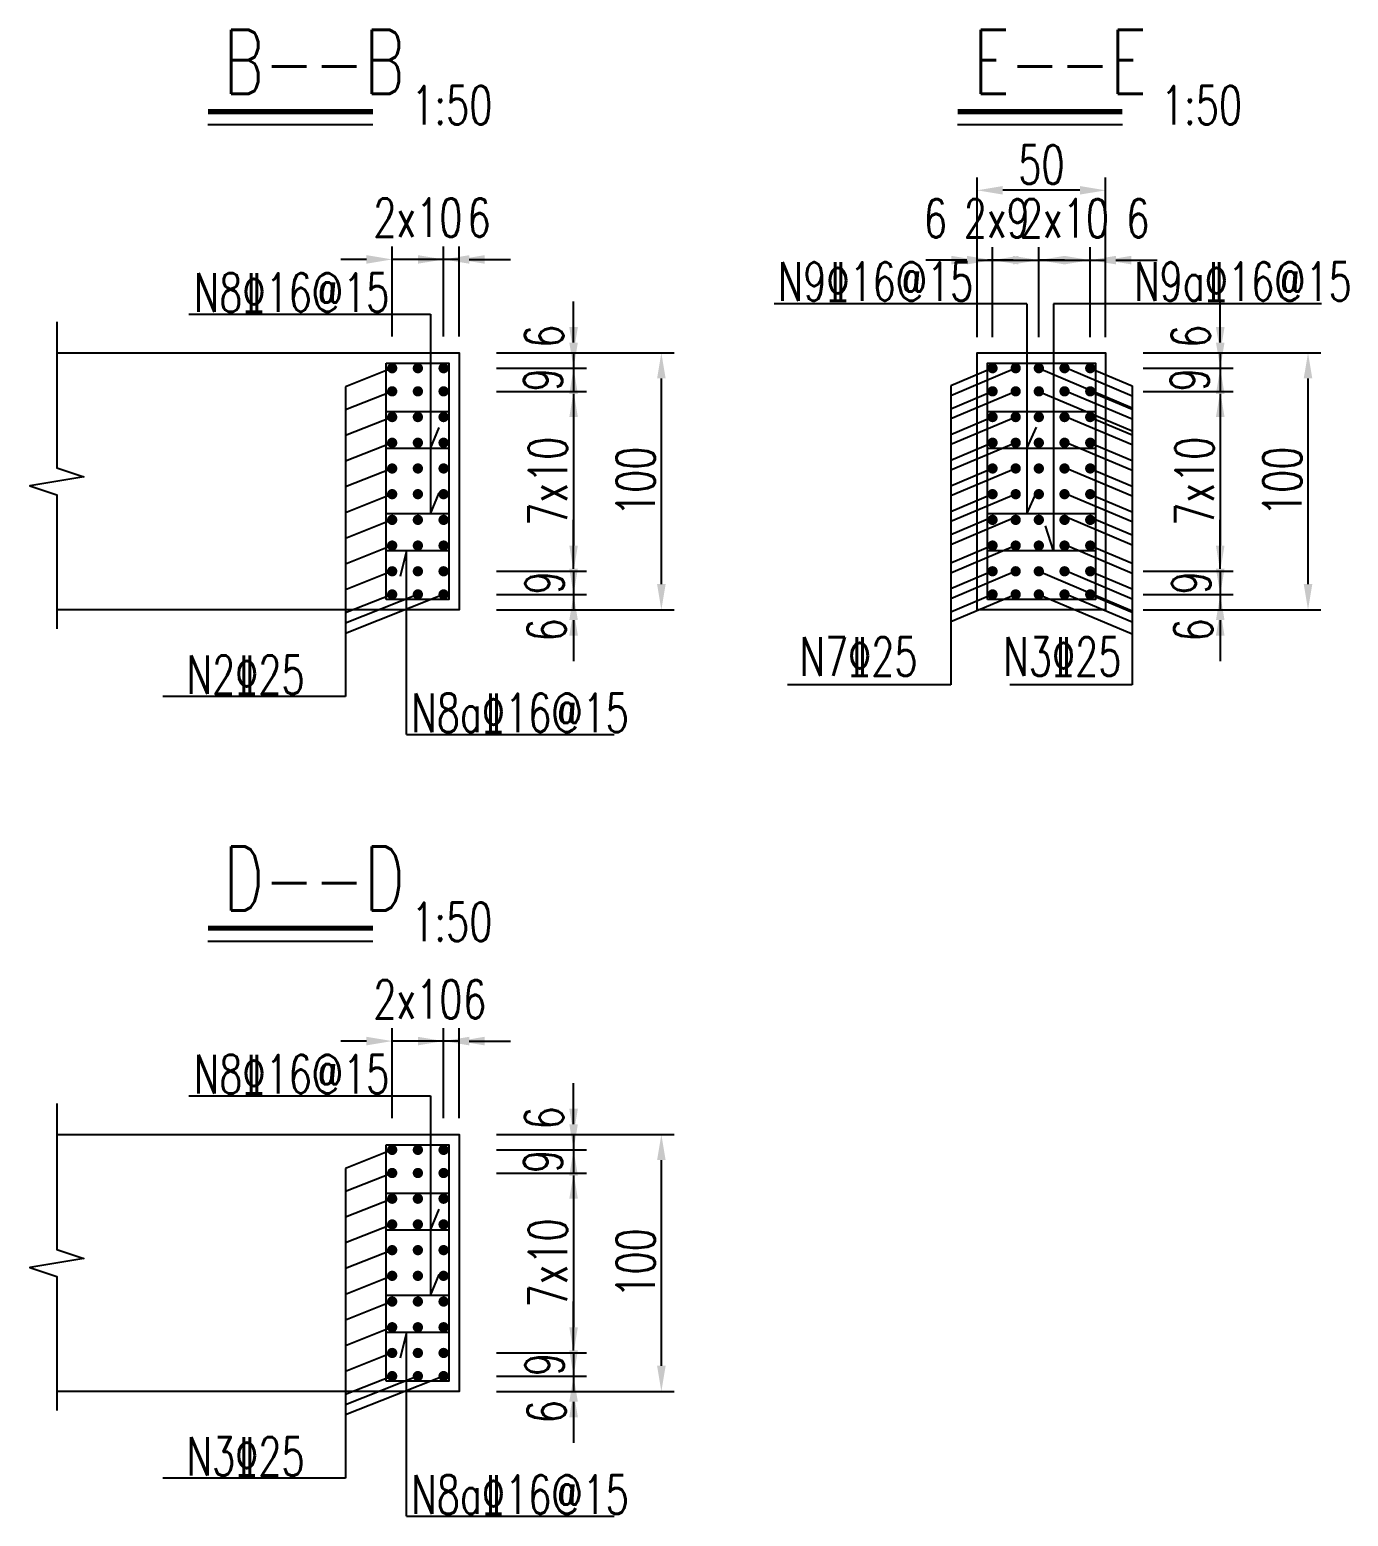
# Model space of a CAD drawing. Header units: millimetres. Extents: x -11227 to 5325, y -353 to 12034.
# Drawn here: x 825 to 1338, y 423 to 1001 of the extents above; entities that cross this region are included whole.
import ezdxf

# ---------------------------------------------------------------- set-up
doc = ezdxf.new("R2010")
doc.units = ezdxf.units.MM
for name, color, linetype in [('文字', 7, 'Continuous'), ('标注', 7, 'Continuous'), ('次轮廓线', 7, 'Continuous'), ('钢筋', 1, 'Continuous')]:
    doc.layers.add(name, color=color, linetype=linetype)
doc.styles.get("Standard").update_dxf_attribs({"font": 'simplex1.shx', "width": 0.7, "bigfont": 'hztxt.shx'})
doc.dimstyles.new('50', dxfattribs={"dimscale": 5, "dimtxt": 3, "dimasz": 2, "dimexe": 1, "dimexo": 1, "dimgap": 0.5, "dimtad": 1, "dimdec": 1, "dimzin": 12, "dimdsep": 46, "dimtxsty": 'Standard', "dimcen": 0.5, "dimclrd": 256, "dimclre": 256, "dimclrt": 256, "dimadec": 1, "dimazin": 2, "dimtfac": 1, "dimtdec": 1, "dimtmove": 2, "dimatfit": 3, "dimfxl": 0, "dimtolj": 1, "dimtzin": 0, "dimlwd": -1, "dimlwe": -1, "dimarcsym": 0})

# ---------------------------------------------------------------- blocks, each defined once
blk = doc.blocks.new('点筋')
at = {"layer": '钢筋', "const_width": 2}
blk.add_lwpolyline([(-1, 0, 1), (1, 0, 1)], format="xyb", close=True, dxfattribs=at)
blk = doc.blocks.new('*D50')
at = {"layer": 'Defpoints', "color": 0}
for p in [(986.1, 911.56), (992.1, 875.25), (986.1, 869.25)]:
    blk.add_point(p, dxfattribs=at)
at = {"layer": '标注'}
for p, q in [((986.1, 881.56), (986.1, 916.56)), ((992.1, 881.56), (992.1, 916.56)), ((976.1, 911.56), (966.1, 911.56)), ((992.1, 911.56), (986.1, 911.56)), ((1002.1, 911.56), (1012.1, 911.56))]:
    blk.add_line(p, q, dxfattribs=at)
for points in [[(976.1, 913.23), (976.1, 909.9), (986.1, 911.56)], [(1002.1, 913.23), (1002.1, 909.9), (992.1, 911.56)]]:
    blk.add_solid(points, dxfattribs=at)
at = {"layer": '标注', "insert": (999.88, 927.81), "char_height": 15, "attachment_point": 5}
blk.add_mtext('\\A1;6', dxfattribs=at)
blk = doc.blocks.new('*D51')
at = {"layer": 'Defpoints', "color": 0}
for p in [(966.1, 911.56), (966.1, 869.25), (986.1, 869.25)]:
    blk.add_point(p, dxfattribs=at)
at = {"layer": '标注'}
for p, q in [((966.1, 881.56), (966.1, 916.56)), ((986.1, 881.56), (986.1, 916.56)), ((956.1, 911.56), (946.1, 911.56)), ((986.1, 911.56), (966.1, 911.56)), ((996.1, 911.56), (1006.1, 911.56))]:
    blk.add_line(p, q, dxfattribs=at)
for points in [[(956.1, 913.23), (956.1, 909.9), (966.1, 911.56)], [(996.1, 913.23), (996.1, 909.9), (986.1, 911.56)]]:
    blk.add_solid(points, dxfattribs=at)
at = {"layer": '标注', "insert": (976.1, 927.81), "char_height": 15, "attachment_point": 5}
blk.add_mtext('\\A1;2x10', dxfattribs=at)
blk = doc.blocks.new('*D48')
at = {"layer": 'Defpoints', "color": 0}
for p in [(992.1, 875.25), (986.1, 869.25), (1036.67, 869.25)]:
    blk.add_point(p, dxfattribs=at)
at = {"layer": '标注'}
for p, q in [((1036.67, 885.25), (1036.67, 895.25)), ((1006.67, 875.25), (1041.67, 875.25)), ((1036.67, 875.25), (1036.67, 869.25)), ((1006.67, 869.25), (1041.67, 869.25)), ((1036.67, 859.25), (1036.67, 849.25))]:
    blk.add_line(p, q, dxfattribs=at)
for points in [[(1035, 885.25), (1038.33, 885.25), (1036.67, 875.25)], [(1035, 859.25), (1038.33, 859.25), (1036.67, 869.25)]]:
    blk.add_solid(points, dxfattribs=at)
at = {"layer": '标注', "insert": (1025.24, 881.65), "char_height": 15, "attachment_point": 5, "rotation": 90}
blk.add_mtext('\\A1;6', dxfattribs=at)
blk = doc.blocks.new('*D52')
at = {"layer": 'Defpoints', "color": 0}
for p in [(986.1, 869.25), (986.1, 860.25), (1036.67, 860.25)]:
    blk.add_point(p, dxfattribs=at)
at = {"layer": '标注'}
for p, q in [((1036.67, 879.25), (1036.67, 889.25)), ((1006.67, 869.25), (1041.67, 869.25)), ((1036.67, 869.25), (1036.67, 860.25)), ((1006.67, 860.25), (1041.67, 860.25)), ((1036.67, 850.25), (1036.67, 840.25))]:
    blk.add_line(p, q, dxfattribs=at)
for points in [[(1035, 879.25), (1038.33, 879.25), (1036.67, 869.25)], [(1035, 850.25), (1038.33, 850.25), (1036.67, 860.25)]]:
    blk.add_solid(points, dxfattribs=at)
at = {"layer": '标注', "insert": (1024.78, 864.75), "char_height": 15, "attachment_point": 5, "rotation": 90}
blk.add_mtext('\\A1;9', dxfattribs=at)
blk = doc.blocks.new('*D53')
at = {"layer": 'Defpoints', "color": 0}
for p in [(986.1, 860.25), (986.1, 790.25), (1036.67, 790.25)]:
    blk.add_point(p, dxfattribs=at)
at = {"layer": '标注'}
for p, q in [((1006.67, 860.25), (1041.67, 860.25)), ((1036.67, 850.25), (1036.67, 800.25)), ((1006.67, 790.25), (1041.67, 790.25))]:
    blk.add_line(p, q, dxfattribs=at)
for points in [[(1035, 850.25), (1038.33, 850.25), (1036.67, 860.25)], [(1035, 800.25), (1038.33, 800.25), (1036.67, 790.25)]]:
    blk.add_solid(points, dxfattribs=at)
at = {"layer": '标注', "insert": (1026.67, 825.25), "char_height": 15, "attachment_point": 5, "rotation": 90}
blk.add_mtext('\\A1;7x10', dxfattribs=at)
blk = doc.blocks.new('*D54')
at = {"layer": 'Defpoints', "color": 0}
for p in [(986.1, 790.25), (986.1, 781.25), (1036.67, 781.25)]:
    blk.add_point(p, dxfattribs=at)
at = {"layer": '标注'}
for p, q in [((1036.67, 800.25), (1036.67, 810.25)), ((1006.67, 790.25), (1041.67, 790.25)), ((1036.67, 790.25), (1036.67, 781.25)), ((1006.67, 781.25), (1041.67, 781.25)), ((1036.67, 771.25), (1036.67, 761.25))]:
    blk.add_line(p, q, dxfattribs=at)
for points in [[(1035, 800.25), (1038.33, 800.25), (1036.67, 790.25)], [(1035, 771.25), (1038.33, 771.25), (1036.67, 781.25)]]:
    blk.add_solid(points, dxfattribs=at)
at = {"layer": '标注', "insert": (1025.39, 785.75), "char_height": 15, "attachment_point": 5, "rotation": 90}
blk.add_mtext('\\A1;9', dxfattribs=at)
blk = doc.blocks.new('*D55')
at = {"layer": 'Defpoints', "color": 0}
for p in [(986.1, 781.25), (992.1, 775.25), (1036.67, 775.25)]:
    blk.add_point(p, dxfattribs=at)
at = {"layer": '标注'}
for p, q in [((1036.67, 791.25), (1036.67, 801.25)), ((1006.67, 781.25), (1041.67, 781.25)), ((1036.67, 781.25), (1036.67, 775.25)), ((1006.67, 775.25), (1041.67, 775.25)), ((1036.67, 765.25), (1036.67, 755.25))]:
    blk.add_line(p, q, dxfattribs=at)
for points in [[(1035, 791.25), (1038.33, 791.25), (1036.67, 781.25)], [(1035, 765.25), (1038.33, 765.25), (1036.67, 775.25)]]:
    blk.add_solid(points, dxfattribs=at)
at = {"layer": '标注', "insert": (1026.2, 767.39), "char_height": 15, "attachment_point": 5, "rotation": 90}
blk.add_mtext('\\A1;6', dxfattribs=at)
blk = doc.blocks.new('*D49')
at = {"layer": 'Defpoints', "color": 0}
for p in [(992.1, 875.25), (1070.8, 875.25), (992.1, 775.25)]:
    blk.add_point(p, dxfattribs=at)
at = {"layer": '标注'}
for p, q in [((1040.8, 875.25), (1075.8, 875.25)), ((1070.8, 785.25), (1070.8, 865.25)), ((1040.8, 775.25), (1075.8, 775.25))]:
    blk.add_line(p, q, dxfattribs=at)
for points in [[(1069.14, 865.25), (1072.47, 865.25), (1070.8, 875.25)], [(1069.14, 785.25), (1072.47, 785.25), (1070.8, 775.25)]]:
    blk.add_solid(points, dxfattribs=at)
at = {"layer": '标注', "insert": (1060.8, 825.25), "char_height": 15, "attachment_point": 5, "rotation": 90}
blk.add_mtext('\\A1;100', dxfattribs=at)
blk = doc.blocks.new('*D58')
at = {"layer": 'Defpoints', "color": 0}
for p in [(986.1, 607.5), (992.1, 571.18), (986.1, 565.18)]:
    blk.add_point(p, dxfattribs=at)
at = {"layer": '标注'}
for p, q in [((976.1, 607.5), (966.1, 607.5)), ((986.1, 577.5), (986.1, 612.5)), ((992.1, 607.5), (986.1, 607.5)), ((992.1, 577.5), (992.1, 612.5)), ((1002.1, 607.5), (1012.1, 607.5))]:
    blk.add_line(p, q, dxfattribs=at)
for points in [[(976.1, 609.17), (976.1, 605.83), (986.1, 607.5)], [(1002.1, 609.17), (1002.1, 605.83), (992.1, 607.5)]]:
    blk.add_solid(points, dxfattribs=at)
at = {"layer": '标注', "insert": (998.2, 623.75), "char_height": 15, "attachment_point": 5}
blk.add_mtext('\\A1;6', dxfattribs=at)
blk = doc.blocks.new('*D59')
at = {"layer": 'Defpoints', "color": 0}
for p in [(966.1, 607.5), (966.1, 565.18), (986.1, 565.18)]:
    blk.add_point(p, dxfattribs=at)
at = {"layer": '标注'}
for p, q in [((956.1, 607.5), (946.1, 607.5)), ((966.1, 577.5), (966.1, 612.5)), ((986.1, 607.5), (966.1, 607.5)), ((986.1, 577.5), (986.1, 612.5)), ((996.1, 607.5), (1006.1, 607.5))]:
    blk.add_line(p, q, dxfattribs=at)
for points in [[(956.1, 609.17), (956.1, 605.83), (966.1, 607.5)], [(996.1, 609.17), (996.1, 605.83), (986.1, 607.5)]]:
    blk.add_solid(points, dxfattribs=at)
at = {"layer": '标注', "insert": (976.1, 623.75), "char_height": 15, "attachment_point": 5}
blk.add_mtext('\\A1;2x10', dxfattribs=at)
blk = doc.blocks.new('*D56')
at = {"layer": 'Defpoints', "color": 0}
for p in [(992.1, 571.18), (986.1, 565.18), (1036.67, 565.18)]:
    blk.add_point(p, dxfattribs=at)
at = {"layer": '标注'}
for p, q in [((1036.67, 581.18), (1036.67, 591.18)), ((1006.67, 571.18), (1041.67, 571.18)), ((1036.67, 571.18), (1036.67, 565.18)), ((1006.67, 565.18), (1041.67, 565.18)), ((1036.67, 555.18), (1036.67, 545.18))]:
    blk.add_line(p, q, dxfattribs=at)
for points in [[(1035, 581.18), (1038.33, 581.18), (1036.67, 571.18)], [(1035, 555.18), (1038.33, 555.18), (1036.67, 565.18)]]:
    blk.add_solid(points, dxfattribs=at)
at = {"layer": '标注', "insert": (1025.24, 577.58), "char_height": 15, "attachment_point": 5, "rotation": 90}
blk.add_mtext('\\A1;6', dxfattribs=at)
blk = doc.blocks.new('*D60')
at = {"layer": 'Defpoints', "color": 0}
for p in [(986.1, 565.18), (986.1, 556.18), (1036.67, 556.18)]:
    blk.add_point(p, dxfattribs=at)
at = {"layer": '标注'}
for p, q in [((1036.67, 575.18), (1036.67, 585.18)), ((1006.67, 565.18), (1041.67, 565.18)), ((1036.67, 565.18), (1036.67, 556.18)), ((1006.67, 556.18), (1041.67, 556.18)), ((1036.67, 546.18), (1036.67, 536.18))]:
    blk.add_line(p, q, dxfattribs=at)
for points in [[(1035, 575.18), (1038.33, 575.18), (1036.67, 565.18)], [(1035, 546.18), (1038.33, 546.18), (1036.67, 556.18)]]:
    blk.add_solid(points, dxfattribs=at)
at = {"layer": '标注', "insert": (1024.78, 560.68), "char_height": 15, "attachment_point": 5, "rotation": 90}
blk.add_mtext('\\A1;9', dxfattribs=at)
blk = doc.blocks.new('*D61')
at = {"layer": 'Defpoints', "color": 0}
for p in [(986.1, 556.18), (986.1, 486.18), (1036.67, 486.18)]:
    blk.add_point(p, dxfattribs=at)
at = {"layer": '标注'}
for p, q in [((1006.67, 556.18), (1041.67, 556.18)), ((1036.67, 546.18), (1036.67, 496.18)), ((1006.67, 486.18), (1041.67, 486.18))]:
    blk.add_line(p, q, dxfattribs=at)
for points in [[(1035, 546.18), (1038.33, 546.18), (1036.67, 556.18)], [(1035, 496.18), (1038.33, 496.18), (1036.67, 486.18)]]:
    blk.add_solid(points, dxfattribs=at)
at = {"layer": '标注', "insert": (1026.67, 521.18), "char_height": 15, "attachment_point": 5, "rotation": 90}
blk.add_mtext('\\A1;7x10', dxfattribs=at)
blk = doc.blocks.new('*D62')
at = {"layer": 'Defpoints', "color": 0}
for p in [(986.1, 486.18), (986.1, 477.18), (1036.67, 477.18)]:
    blk.add_point(p, dxfattribs=at)
at = {"layer": '标注'}
for p, q in [((1036.67, 496.18), (1036.67, 506.18)), ((1006.67, 486.18), (1041.67, 486.18)), ((1036.67, 486.18), (1036.67, 477.18)), ((1006.67, 477.18), (1041.67, 477.18)), ((1036.67, 467.18), (1036.67, 457.18))]:
    blk.add_line(p, q, dxfattribs=at)
for points in [[(1035, 496.18), (1038.33, 496.18), (1036.67, 486.18)], [(1035, 467.18), (1038.33, 467.18), (1036.67, 477.18)]]:
    blk.add_solid(points, dxfattribs=at)
at = {"layer": '标注', "insert": (1025.39, 481.68), "char_height": 15, "attachment_point": 5, "rotation": 90}
blk.add_mtext('\\A1;9', dxfattribs=at)
blk = doc.blocks.new('*D63')
at = {"layer": 'Defpoints', "color": 0}
for p in [(986.1, 477.18), (992.1, 471.18), (1036.67, 471.18)]:
    blk.add_point(p, dxfattribs=at)
at = {"layer": '标注'}
for p, q in [((1036.67, 487.18), (1036.67, 497.18)), ((1006.67, 477.18), (1041.67, 477.18)), ((1036.67, 477.18), (1036.67, 471.18)), ((1006.67, 471.18), (1041.67, 471.18)), ((1036.67, 461.18), (1036.67, 451.18))]:
    blk.add_line(p, q, dxfattribs=at)
for points in [[(1035, 487.18), (1038.33, 487.18), (1036.67, 477.18)], [(1035, 461.18), (1038.33, 461.18), (1036.67, 471.18)]]:
    blk.add_solid(points, dxfattribs=at)
at = {"layer": '标注', "insert": (1026.2, 463.32), "char_height": 15, "attachment_point": 5, "rotation": 90}
blk.add_mtext('\\A1;6', dxfattribs=at)
blk = doc.blocks.new('*D64')
at = {"layer": 'Defpoints', "color": 0}
for p in [(992.1, 571.18), (1070.8, 571.18), (992.1, 471.18)]:
    blk.add_point(p, dxfattribs=at)
at = {"layer": '标注'}
for p, q in [((1040.8, 571.18), (1075.8, 571.18)), ((1070.8, 481.18), (1070.8, 561.18)), ((1040.8, 471.18), (1075.8, 471.18))]:
    blk.add_line(p, q, dxfattribs=at)
for points in [[(1069.14, 561.18), (1072.47, 561.18), (1070.8, 571.18)], [(1069.14, 481.18), (1072.47, 481.18), (1070.8, 471.18)]]:
    blk.add_solid(points, dxfattribs=at)
at = {"layer": '标注', "insert": (1060.8, 521.18), "char_height": 15, "attachment_point": 5, "rotation": 90}
blk.add_mtext('\\A1;100', dxfattribs=at)
blk = doc.blocks.new('*D72')
for p, q in [((1193.63, 881.29), (1193.63, 916.29)), ((1199.63, 881.29), (1199.63, 916.29)), ((1183.63, 911.29), (1173.63, 911.29)), ((1193.63, 911.29), (1199.63, 911.29)), ((1209.63, 911.29), (1219.63, 911.29))]:
    blk.add_line(p, q)
for points in [[(1183.63, 912.96), (1183.63, 909.63), (1193.63, 911.29)], [(1209.63, 912.96), (1209.63, 909.63), (1199.63, 911.29)]]:
    blk.add_solid(points)
at = {"layer": 'Defpoints', "color": 0}
for p in [(1199.63, 911.29), (1193.63, 875.25), (1199.63, 869.25)]:
    blk.add_point(p, dxfattribs=at)
at = {"insert": (1177.4, 927.54), "char_height": 15, "attachment_point": 5}
blk.add_mtext('\\A1;6', dxfattribs=at)
blk = doc.blocks.new('*D73')
for p, q in [((1199.63, 881.29), (1199.63, 916.29)), ((1217.63, 881.29), (1217.63, 916.29)), ((1189.63, 911.29), (1179.63, 911.29)), ((1199.63, 911.29), (1217.63, 911.29)), ((1227.63, 911.29), (1237.63, 911.29))]:
    blk.add_line(p, q)
for points in [[(1189.63, 912.96), (1189.63, 909.63), (1199.63, 911.29)], [(1227.63, 912.96), (1227.63, 909.63), (1217.63, 911.29)]]:
    blk.add_solid(points)
at = {"layer": 'Defpoints', "color": 0}
for p in [(1217.63, 911.29), (1199.63, 869.25), (1217.63, 869.25)]:
    blk.add_point(p, dxfattribs=at)
at = {"insert": (1201.26, 927.54), "char_height": 15, "attachment_point": 5}
blk.add_mtext('\\A1;2x9', dxfattribs=at)
blk = doc.blocks.new('*D74')
for p, q in [((1217.63, 881.29), (1217.63, 916.29)), ((1237.63, 881.29), (1237.63, 916.29)), ((1207.63, 911.29), (1197.63, 911.29)), ((1217.63, 911.29), (1237.63, 911.29)), ((1247.63, 911.29), (1257.63, 911.29))]:
    blk.add_line(p, q)
for points in [[(1207.63, 912.96), (1207.63, 909.63), (1217.63, 911.29)], [(1247.63, 912.96), (1247.63, 909.63), (1237.63, 911.29)]]:
    blk.add_solid(points)
at = {"layer": 'Defpoints', "color": 0}
for p in [(1237.63, 911.29), (1217.63, 869.25), (1237.63, 869.25)]:
    blk.add_point(p, dxfattribs=at)
at = {"insert": (1227.63, 927.54), "char_height": 15, "attachment_point": 5}
blk.add_mtext('\\A1;2x10', dxfattribs=at)
blk = doc.blocks.new('*D75')
for p, q in [((1237.63, 881.29), (1237.63, 916.29)), ((1243.63, 881.29), (1243.63, 916.29)), ((1227.63, 911.29), (1217.63, 911.29)), ((1237.63, 911.29), (1243.63, 911.29)), ((1253.63, 911.29), (1263.63, 911.29))]:
    blk.add_line(p, q)
for points in [[(1227.63, 912.96), (1227.63, 909.63), (1237.63, 911.29)], [(1253.63, 912.96), (1253.63, 909.63), (1243.63, 911.29)]]:
    blk.add_solid(points)
at = {"layer": 'Defpoints', "color": 0}
for p in [(1243.63, 911.29), (1243.63, 875.25), (1237.63, 869.25)]:
    blk.add_point(p, dxfattribs=at)
at = {"insert": (1256.15, 927.54), "char_height": 15, "attachment_point": 5}
blk.add_mtext('\\A1;6', dxfattribs=at)
blk = doc.blocks.new('*D76')
for p, q in [((1193.63, 908.45), (1193.63, 943.45)), ((1243.63, 908.45), (1243.63, 943.45)), ((1233.63, 938.45), (1203.63, 938.45))]:
    blk.add_line(p, q)
for points in [[(1203.63, 940.12), (1203.63, 936.79), (1193.63, 938.45)], [(1233.63, 940.12), (1233.63, 936.79), (1243.63, 938.45)]]:
    blk.add_solid(points)
at = {"layer": 'Defpoints', "color": 0}
for p in [(1193.63, 938.45), (1193.63, 875.25), (1243.63, 875.25)]:
    blk.add_point(p, dxfattribs=at)
at = {"insert": (1218.63, 948.45), "char_height": 15, "attachment_point": 5}
blk.add_mtext('\\A1;50', dxfattribs=at)
blk = doc.blocks.new('*D77')
at = {"layer": 'Defpoints', "color": 0}
for p in [(1243.63, 875.25), (1237.63, 869.25), (1288.2, 869.25)]:
    blk.add_point(p, dxfattribs=at)
at = {"layer": '标注'}
for p, q in [((1288.2, 885.25), (1288.2, 895.25)), ((1258.2, 875.25), (1293.2, 875.25)), ((1288.2, 875.25), (1288.2, 869.25)), ((1258.2, 869.25), (1293.2, 869.25)), ((1288.2, 859.25), (1288.2, 849.25))]:
    blk.add_line(p, q, dxfattribs=at)
for points in [[(1286.53, 885.25), (1289.87, 885.25), (1288.2, 875.25)], [(1286.53, 859.25), (1289.87, 859.25), (1288.2, 869.25)]]:
    blk.add_solid(points, dxfattribs=at)
at = {"layer": '标注', "insert": (1276.77, 881.65), "char_height": 15, "attachment_point": 5, "rotation": 90}
blk.add_mtext('\\A1;6', dxfattribs=at)
blk = doc.blocks.new('*D78')
at = {"layer": 'Defpoints', "color": 0}
for p in [(1237.63, 869.25), (1237.63, 860.25), (1288.2, 860.25)]:
    blk.add_point(p, dxfattribs=at)
at = {"layer": '标注'}
for p, q in [((1288.2, 879.25), (1288.2, 889.25)), ((1258.2, 869.25), (1293.2, 869.25)), ((1288.2, 869.25), (1288.2, 860.25)), ((1258.2, 860.25), (1293.2, 860.25)), ((1288.2, 850.25), (1288.2, 840.25))]:
    blk.add_line(p, q, dxfattribs=at)
for points in [[(1286.53, 879.25), (1289.87, 879.25), (1288.2, 869.25)], [(1286.53, 850.25), (1289.87, 850.25), (1288.2, 860.25)]]:
    blk.add_solid(points, dxfattribs=at)
at = {"layer": '标注', "insert": (1276.31, 864.75), "char_height": 15, "attachment_point": 5, "rotation": 90}
blk.add_mtext('\\A1;9', dxfattribs=at)
blk = doc.blocks.new('*D79')
at = {"layer": 'Defpoints', "color": 0}
for p in [(1237.63, 860.25), (1237.63, 790.25), (1288.2, 790.25)]:
    blk.add_point(p, dxfattribs=at)
at = {"layer": '标注'}
for p, q in [((1258.2, 860.25), (1293.2, 860.25)), ((1288.2, 850.25), (1288.2, 800.25)), ((1258.2, 790.25), (1293.2, 790.25))]:
    blk.add_line(p, q, dxfattribs=at)
for points in [[(1286.53, 850.25), (1289.87, 850.25), (1288.2, 860.25)], [(1286.53, 800.25), (1289.87, 800.25), (1288.2, 790.25)]]:
    blk.add_solid(points, dxfattribs=at)
at = {"layer": '标注', "insert": (1278.2, 825.25), "char_height": 15, "attachment_point": 5, "rotation": 90}
blk.add_mtext('\\A1;7x10', dxfattribs=at)
blk = doc.blocks.new('*D80')
at = {"layer": 'Defpoints', "color": 0}
for p in [(1237.63, 790.25), (1237.63, 781.25), (1288.2, 781.25)]:
    blk.add_point(p, dxfattribs=at)
at = {"layer": '标注'}
for p, q in [((1288.2, 800.25), (1288.2, 810.25)), ((1258.2, 790.25), (1293.2, 790.25)), ((1288.2, 790.25), (1288.2, 781.25)), ((1258.2, 781.25), (1293.2, 781.25)), ((1288.2, 771.25), (1288.2, 761.25))]:
    blk.add_line(p, q, dxfattribs=at)
for points in [[(1286.53, 800.25), (1289.87, 800.25), (1288.2, 790.25)], [(1286.53, 771.25), (1289.87, 771.25), (1288.2, 781.25)]]:
    blk.add_solid(points, dxfattribs=at)
at = {"layer": '标注', "insert": (1276.93, 785.75), "char_height": 15, "attachment_point": 5, "rotation": 90}
blk.add_mtext('\\A1;9', dxfattribs=at)
blk = doc.blocks.new('*D81')
at = {"layer": 'Defpoints', "color": 0}
for p in [(1237.63, 781.25), (1243.63, 775.25), (1288.2, 775.25)]:
    blk.add_point(p, dxfattribs=at)
at = {"layer": '标注'}
for p, q in [((1288.2, 791.25), (1288.2, 801.25)), ((1258.2, 781.25), (1293.2, 781.25)), ((1288.2, 781.25), (1288.2, 775.25)), ((1258.2, 775.25), (1293.2, 775.25)), ((1288.2, 765.25), (1288.2, 755.25))]:
    blk.add_line(p, q, dxfattribs=at)
for points in [[(1286.53, 791.25), (1289.87, 791.25), (1288.2, 781.25)], [(1286.53, 765.25), (1289.87, 765.25), (1288.2, 775.25)]]:
    blk.add_solid(points, dxfattribs=at)
at = {"layer": '标注', "insert": (1277.74, 767.39), "char_height": 15, "attachment_point": 5, "rotation": 90}
blk.add_mtext('\\A1;6', dxfattribs=at)
blk = doc.blocks.new('*D82')
at = {"layer": 'Defpoints', "color": 0}
for p in [(1243.63, 875.25), (1322.34, 875.25), (1243.63, 775.25)]:
    blk.add_point(p, dxfattribs=at)
at = {"layer": '标注'}
for p, q in [((1292.34, 875.25), (1327.34, 875.25)), ((1322.34, 785.25), (1322.34, 865.25)), ((1292.34, 775.25), (1327.34, 775.25))]:
    blk.add_line(p, q, dxfattribs=at)
for points in [[(1320.67, 865.25), (1324, 865.25), (1322.34, 875.25)], [(1320.67, 785.25), (1324, 785.25), (1322.34, 775.25)]]:
    blk.add_solid(points, dxfattribs=at)
at = {"layer": '标注', "insert": (1312.34, 825.25), "char_height": 15, "attachment_point": 5, "rotation": 90}
blk.add_mtext('\\A1;100', dxfattribs=at)

msp = doc.modelspace()

# ---------------------------------------------------------------- linework, layer by layer
for p, q in [((894.4, 964.06), (958.58, 964.06)), ((1186, 964.06), (1250.17, 964.06)), ((1212.97, 894.3), (1114.66, 894.3)), ((1212.97, 894.3), (1212.97, 812.54)), ((1327.62, 894.3), (1223.33, 894.3)), ((1223.33, 894.3), (1223.33, 798.23)), ((887.03, 890.23), (981.05, 890.23)), ((981.05, 890.23), (981.05, 812.54)), ((966.1, 869.25), (947.94, 862.05)), ((1199.63, 869.25), (1183.37, 862.37)), ((1208.63, 869.25), (1183.37, 858.56)), ((1217.63, 869.25), (1253.89, 853.9)), ((1228.63, 869.25), (1253.89, 858.56)), ((1237.63, 869.25), (1253.89, 862.37)), ((947.94, 862.05), (947.94, 741.59)), ((1183.37, 862.37), (1183.37, 746.05)), ((1253.89, 862.37), (1253.89, 746.05)), ((966.1, 860.25), (947.94, 853.05)), ((1199.63, 860.25), (1183.37, 853.37)), ((1208.63, 860.25), (1183.37, 849.56)), ((1217.63, 860.25), (1253.89, 844.9)), ((1228.63, 860.25), (1253.89, 849.56)), ((1237.63, 860.25), (1253.89, 853.37)), ((966.1, 850.25), (947.94, 843.05)), ((1199.63, 850.25), (1183.37, 843.37)), ((1208.63, 850.25), (1183.37, 839.56)), ((1228.63, 850.25), (1253.89, 839.56)), ((1237.63, 850.25), (1253.89, 843.37)), ((981.05, 837.96), (984.35, 846.24)), ((1212.97, 837.96), (1216.7, 846.34)), ((966.1, 840.25), (947.94, 833.05)), ((1199.63, 840.25), (1183.37, 833.37)), ((1208.63, 840.25), (1183.37, 829.56)), ((1228.63, 840.25), (1253.89, 829.56)), ((1237.63, 840.25), (1253.89, 833.37)), ((966.1, 830.25), (947.94, 823.05)), ((1199.63, 830.25), (1183.37, 823.37)), ((1208.63, 830.25), (1183.37, 819.56)), ((1228.63, 830.25), (1253.89, 819.56)), ((1237.63, 830.25), (1253.89, 823.37)), ((966.1, 820.25), (947.94, 813.05)), ((981.05, 812.54), (984.35, 820.82)), ((1199.63, 820.25), (1183.37, 813.37)), ((1208.63, 820.25), (1183.37, 809.56)), ((1212.97, 812.54), (1216.7, 820.92)), ((1228.63, 820.25), (1253.89, 809.56)), ((1237.63, 820.25), (1253.89, 813.37)), ((966.1, 810.25), (947.94, 803.05)), ((1199.63, 811.25), (1183.37, 804.37)), ((1208.63, 811.25), (1183.37, 800.56)), ((1228.63, 811.25), (1253.89, 800.56)), ((1237.63, 811.25), (1253.89, 804.37)), ((1223.33, 798.23), (1220.17, 807.96)), ((966.1, 800.25), (947.94, 793.05)), ((971.64, 798.23), (969.2, 788.19)), ((971.64, 726.72), (971.64, 798.23)), ((1199.63, 800.25), (1183.37, 793.37)), ((1208.63, 800.25), (1183.37, 789.56)), ((1228.63, 800.25), (1253.89, 789.56)), ((1237.63, 800.25), (1253.89, 793.37)), ((966.1, 790.25), (947.94, 783.05)), ((1199.63, 790.25), (1183.37, 783.37)), ((1208.63, 790.25), (1183.37, 779.56)), ((1217.63, 790.25), (1253.89, 774.9)), ((1228.63, 790.25), (1253.89, 779.56)), ((1237.63, 790.25), (1253.89, 783.37)), ((966.1, 781.25), (947.94, 774.05)), ((976.1, 781.25), (947.94, 770.08)), ((986.1, 781.25), (947.94, 766.11)), ((1199.63, 781.25), (1183.37, 774.37)), ((1208.63, 781.25), (1183.37, 770.56)), ((1217.63, 781.25), (1253.89, 765.9)), ((1228.63, 781.25), (1253.89, 770.56)), ((1237.63, 781.25), (1253.89, 774.37)), ((1183.37, 746.05), (1119.9, 746.05)), ((1253.89, 746.05), (1206.4, 746.05)), ((947.94, 741.59), (876.89, 741.59)), ((971.64, 726.72), (1052.4, 726.72)), ((894.4, 646.39), (958.58, 646.39)), ((887.03, 586.16), (981.05, 586.16)), ((981.05, 586.16), (981.05, 508.47)), ((966.1, 565.18), (947.94, 557.98)), ((947.94, 557.98), (947.94, 437.52)), ((966.1, 556.18), (947.94, 548.98)), ((966.1, 546.18), (947.94, 538.98)), ((981.05, 533.89), (984.35, 542.17)), ((966.1, 536.18), (947.94, 528.98)), ((966.1, 526.18), (947.94, 518.98)), ((966.1, 516.18), (947.94, 508.98)), ((981.05, 508.47), (984.35, 516.75)), ((966.1, 506.18), (947.94, 498.98)), ((966.1, 496.18), (947.94, 488.98)), ((971.64, 494.16), (969.2, 484.12)), ((971.64, 422.65), (971.64, 494.16)), ((966.1, 486.18), (947.94, 478.98)), ((966.1, 477.18), (947.94, 469.98)), ((976.1, 477.18), (947.94, 466.01)), ((986.1, 477.18), (947.94, 462.05)), ((947.94, 437.52), (876.89, 437.52)), ((971.64, 422.65), (1052.4, 422.65))]:
    msp.add_line(p, q)
at = {"const_width": 2}
for points in [[(894.4, 969.06), (958.58, 969.06)], [(1186, 969.06), (1250.17, 969.06)], [(894.4, 651.39), (958.58, 651.39)]]:
    msp.add_lwpolyline(points, dxfattribs=at)
for points in [[(835.65, 887.28), (835.65, 830.5), (846.19, 826.99), (825.12, 823.5), (835.65, 820), (835.65, 767.91)], [(835.65, 583.21), (835.65, 526.43), (846.19, 522.93), (825.12, 519.44), (835.65, 515.93), (835.65, 463.84)]]:
    msp.add_lwpolyline(points)
at = {"layer": '次轮廓线'}
for points in [[(835.65, 875.25), (992.1, 875.25), (992.1, 775.25), (835.65, 775.25)], [(835.65, 571.18), (992.1, 571.18), (992.1, 471.18), (835.65, 471.18)]]:
    msp.add_lwpolyline(points, dxfattribs=at)
msp.add_lwpolyline([(1193.63, 775.25), (1193.63, 875.25), (1243.63, 875.25), (1243.63, 775.25)], close=True, dxfattribs=at)
at = {"layer": '钢筋'}
for p, q in [((963.79, 779.25), (963.79, 871.25)), ((988.1, 852.27), (963.79, 852.27)), ((1239.63, 852.27), (1197.63, 852.27)), ((988.1, 837.96), (963.79, 837.96)), ((1239.63, 837.96), (1197.63, 837.96)), ((988.1, 812.54), (963.79, 812.54)), ((1239.63, 812.54), (1197.63, 812.54)), ((988.1, 798.23), (963.79, 798.23)), ((1239.63, 798.23), (1197.63, 798.23)), ((963.79, 475.18), (963.79, 567.18)), ((988.1, 548.2), (963.79, 548.2)), ((988.1, 533.89), (963.79, 533.89)), ((988.1, 508.47), (963.79, 508.47)), ((988.1, 494.16), (963.79, 494.16))]:
    msp.add_line(p, q, dxfattribs=at)
for points in [[(963.79, 871.25), (988.1, 871.25), (988.1, 779.25), (963.79, 779.25)], [(963.79, 567.18), (988.1, 567.18), (988.1, 475.18), (963.79, 475.18)]]:
    msp.add_lwpolyline(points, dxfattribs=at)
msp.add_lwpolyline([(1197.63, 779.25), (1197.63, 871.25), (1239.63, 871.25), (1239.63, 779.25)], close=True, dxfattribs=at)

# ---------------------------------------------------------------- block references
for p in [(966.1, 869.25), (976.1, 869.25), (986.1, 869.25), (1208.63, 869.25), (1217.63, 869.25), (1227.63, 869.25), (1237.63, 869.25), (966.1, 860.25), (976.1, 860.25), (986.1, 860.25), (1208.63, 860.25), (1217.63, 860.25), (1227.63, 860.25), (1237.63, 860.25), (966.1, 850.25), (976.1, 850.25), (986.1, 850.25), (1208.63, 850.25), (1217.63, 850.25), (1227.63, 850.25), (1237.63, 850.25), (966.1, 840.25), (976.1, 840.25), (986.1, 840.25), (1208.63, 840.25), (1217.63, 840.25), (1227.63, 840.25), (1237.63, 840.25), (966.1, 830.25), (976.1, 830.25), (986.1, 830.25), (1208.63, 830.25), (1217.63, 830.25), (1227.63, 830.25), (1237.63, 830.25), (966.1, 820.25), (976.1, 820.25), (986.1, 820.25), (1208.63, 820.25), (1217.63, 820.25), (1227.63, 820.25), (1237.63, 820.25), (966.1, 810.25), (976.1, 810.25), (986.1, 810.25), (1208.63, 810.25), (1217.63, 810.25), (1227.63, 810.25), (1237.63, 810.25), (966.1, 800.25), (976.1, 800.25), (986.1, 800.25), (1208.63, 800.25), (1217.63, 800.25), (1227.63, 800.25), (1237.63, 800.25), (966.1, 790.25), (976.1, 790.25), (986.1, 790.25), (1208.63, 790.25), (1217.63, 790.25), (1227.63, 790.25), (1237.63, 790.25), (966.1, 781.25), (976.1, 781.25), (986.1, 781.25), (1208.63, 781.25), (1217.63, 781.25), (1227.63, 781.25), (1237.63, 781.25), (966.1, 565.18), (976.1, 565.18), (986.1, 565.18), (966.1, 556.18), (976.1, 556.18), (986.1, 556.18), (966.1, 546.18), (976.1, 546.18), (986.1, 546.18), (966.1, 536.18), (976.1, 536.18), (986.1, 536.18), (966.1, 526.18), (976.1, 526.18), (986.1, 526.18), (966.1, 516.18), (976.1, 516.18), (986.1, 516.18), (966.1, 506.18), (976.1, 506.18), (986.1, 506.18), (966.1, 496.18), (976.1, 496.18), (986.1, 496.18), (966.1, 486.18), (976.1, 486.18), (986.1, 486.18), (966.1, 477.18), (976.1, 477.18), (986.1, 477.18)]:
    msp.add_blockref('点筋', p)
at = {"xscale": -1}
for p in [(1199.63, 869.25), (1199.63, 860.25), (1199.63, 850.25), (1199.63, 840.25), (1199.63, 830.25), (1199.63, 820.25), (1199.63, 810.25), (1199.63, 800.25), (1199.63, 790.25), (1199.63, 781.25)]:
    msp.add_blockref('点筋', p, dxfattribs=at)

# ---------------------------------------------------------------- texts
at = {"width": 0.7}
for s, p in [('N9%%13216@15', (1116.09, 895.46)), ('N9a%%13216@15', (1254.75, 895.46)), ('N8%%13216@15', (888.94, 891.18)), ('N7%%13225', (1124.57, 749.57)), ('N3%%13225', (1203.84, 749.57)), ('N2%%13225', (886.15, 742.54)), ('N8a%%13216@15', (973.55, 727.67)), ('N8%%13216@15', (888.94, 587.11)), ('N3%%13225', (886.15, 438.47)), ('N8a%%13216@15', (973.55, 423.6))]:
    msp.add_text(s, height=15, dxfattribs=at).set_placement(p)
at = {"layer": '文字', "width": 0.7}
for s, height, p in [('B--B', 25, (900.5, 975.92)), ('E--E', 25, (1192.1, 975.92)), ('1:50', 15, (973.58, 964.06)), ('1:50', 15, (1265.17, 964.06)), ('D--D', 25, (900.5, 658.24)), ('1:50', 15, (973.58, 646.39))]:
    msp.add_text(s, height=height, dxfattribs=at).set_placement(p)

# ---------------------------------------------------------------- dimensions: what is measured, and where the dimension line sits
dim = msp.add_linear_dim(base=(1193.63, 938.45), p1=(1243.63, 875.25), p2=(1193.63, 875.25), dimstyle='50')
dim.commit()
dim.dimension.update_dxf_attribs({"geometry": '*D76', "text_midpoint": (1218.63, 948.45)})
for base, p1, p2, picture, middle in [((1199.63, 911.29), (1193.63, 875.25), (1199.63, 869.25), '*D72', (1177.4, 927.54)), ((1243.63, 911.29), (1237.63, 869.25), (1243.63, 875.25), '*D75', (1256.15, 927.54))]:
    dim = msp.add_linear_dim(base=base, p1=p1, p2=p2, dimstyle='50')
    dim.commit()
    dim.dimension.update_dxf_attribs({"geometry": picture, "text_midpoint": middle, "dimtype": 160})
dim = msp.add_linear_dim(base=(1217.63, 911.29), p1=(1199.63, 869.25), p2=(1217.63, 869.25), text='2x9', dimstyle='50')
dim.commit()
dim.dimension.update_dxf_attribs({"geometry": '*D73', "text_midpoint": (1201.26, 927.54), "dimtype": 160})
dim = msp.add_linear_dim(base=(1237.63, 911.29), p1=(1217.63, 869.25), p2=(1237.63, 869.25), text='2x10', dimstyle='50')
dim.commit()
dim.dimension.update_dxf_attribs({"geometry": '*D74', "text_midpoint": (1227.63, 927.54)})
at = {"layer": '标注'}
for base, p1, p2, picture, middle in [((966.1, 911.56), (986.1, 869.25), (966.1, 869.25), '*D51', (976.1, 927.81)), ((966.1, 607.5), (986.1, 565.18), (966.1, 565.18), '*D59', (976.1, 623.75))]:
    dim = msp.add_linear_dim(base=base, p1=p1, p2=p2, text='2x10', dimstyle='50', dxfattribs=at)
    dim.commit()
    dim.dimension.update_dxf_attribs({"geometry": picture, "text_midpoint": middle})
for base, p1, p2, picture, middle in [((986.1, 911.56), (992.1, 875.25), (986.1, 869.25), '*D50', (999.88, 927.81)), ((986.1, 607.5), (992.1, 571.18), (986.1, 565.18), '*D58', (998.2, 623.75))]:
    dim = msp.add_linear_dim(base=base, p1=p1, p2=p2, dimstyle='50', dxfattribs=at)
    dim.commit()
    dim.dimension.update_dxf_attribs({"geometry": picture, "text_midpoint": middle, "dimtype": 160})
for base, p1, p2, picture, middle in [((1036.67, 869.25), (992.1, 875.25), (986.1, 869.25), '*D48', (1025.24, 881.65)), ((1288.2, 869.25), (1243.63, 875.25), (1237.63, 869.25), '*D77', (1276.77, 881.65)), ((1036.67, 860.25), (986.1, 869.25), (986.1, 860.25), '*D52', (1024.78, 864.75)), ((1288.2, 860.25), (1237.63, 869.25), (1237.63, 860.25), '*D78', (1276.31, 864.75)), ((1036.67, 781.25), (986.1, 790.25), (986.1, 781.25), '*D54', (1025.39, 785.75)), ((1288.2, 781.25), (1237.63, 790.25), (1237.63, 781.25), '*D80', (1276.93, 785.75)), ((1036.67, 775.25), (986.1, 781.25), (992.1, 775.25), '*D55', (1026.2, 767.39)), ((1288.2, 775.25), (1237.63, 781.25), (1243.63, 775.25), '*D81', (1277.74, 767.39)), ((1036.67, 565.18), (992.1, 571.18), (986.1, 565.18), '*D56', (1025.24, 577.58)), ((1036.67, 556.18), (986.1, 565.18), (986.1, 556.18), '*D60', (1024.78, 560.68)), ((1036.67, 477.18), (986.1, 486.18), (986.1, 477.18), '*D62', (1025.39, 481.68)), ((1036.67, 471.18), (986.1, 477.18), (992.1, 471.18), '*D63', (1026.2, 463.32))]:
    dim = msp.add_linear_dim(base=base, p1=p1, p2=p2, angle=90, dimstyle='50', dxfattribs=at)
    dim.commit()
    dim.dimension.update_dxf_attribs({"geometry": picture, "text_midpoint": middle, "dimtype": 160})
for base, p1, p2, picture, middle in [((1070.8, 875.25), (992.1, 775.25), (992.1, 875.25), '*D49', (1060.8, 825.25)), ((1322.34, 875.25), (1243.63, 775.25), (1243.63, 875.25), '*D82', (1312.34, 825.25)), ((1070.8, 571.18), (992.1, 471.18), (992.1, 571.18), '*D64', (1060.8, 521.18))]:
    dim = msp.add_linear_dim(base=base, p1=p1, p2=p2, angle=90, dimstyle='50', dxfattribs=at)
    dim.commit()
    dim.dimension.update_dxf_attribs({"geometry": picture, "text_midpoint": middle})
for base, p1, p2, picture, middle in [((1036.67, 790.25), (986.1, 860.25), (986.1, 790.25), '*D53', (1026.67, 825.25)), ((1288.2, 790.25), (1237.63, 860.25), (1237.63, 790.25), '*D79', (1278.2, 825.25)), ((1036.67, 486.18), (986.1, 556.18), (986.1, 486.18), '*D61', (1026.67, 521.18))]:
    dim = msp.add_linear_dim(base=base, p1=p1, p2=p2, angle=90, text='7x10', dimstyle='50', dxfattribs=at)
    dim.commit()
    dim.dimension.update_dxf_attribs({"geometry": picture, "text_midpoint": middle})

doc.saveas('drawing.dxf')
